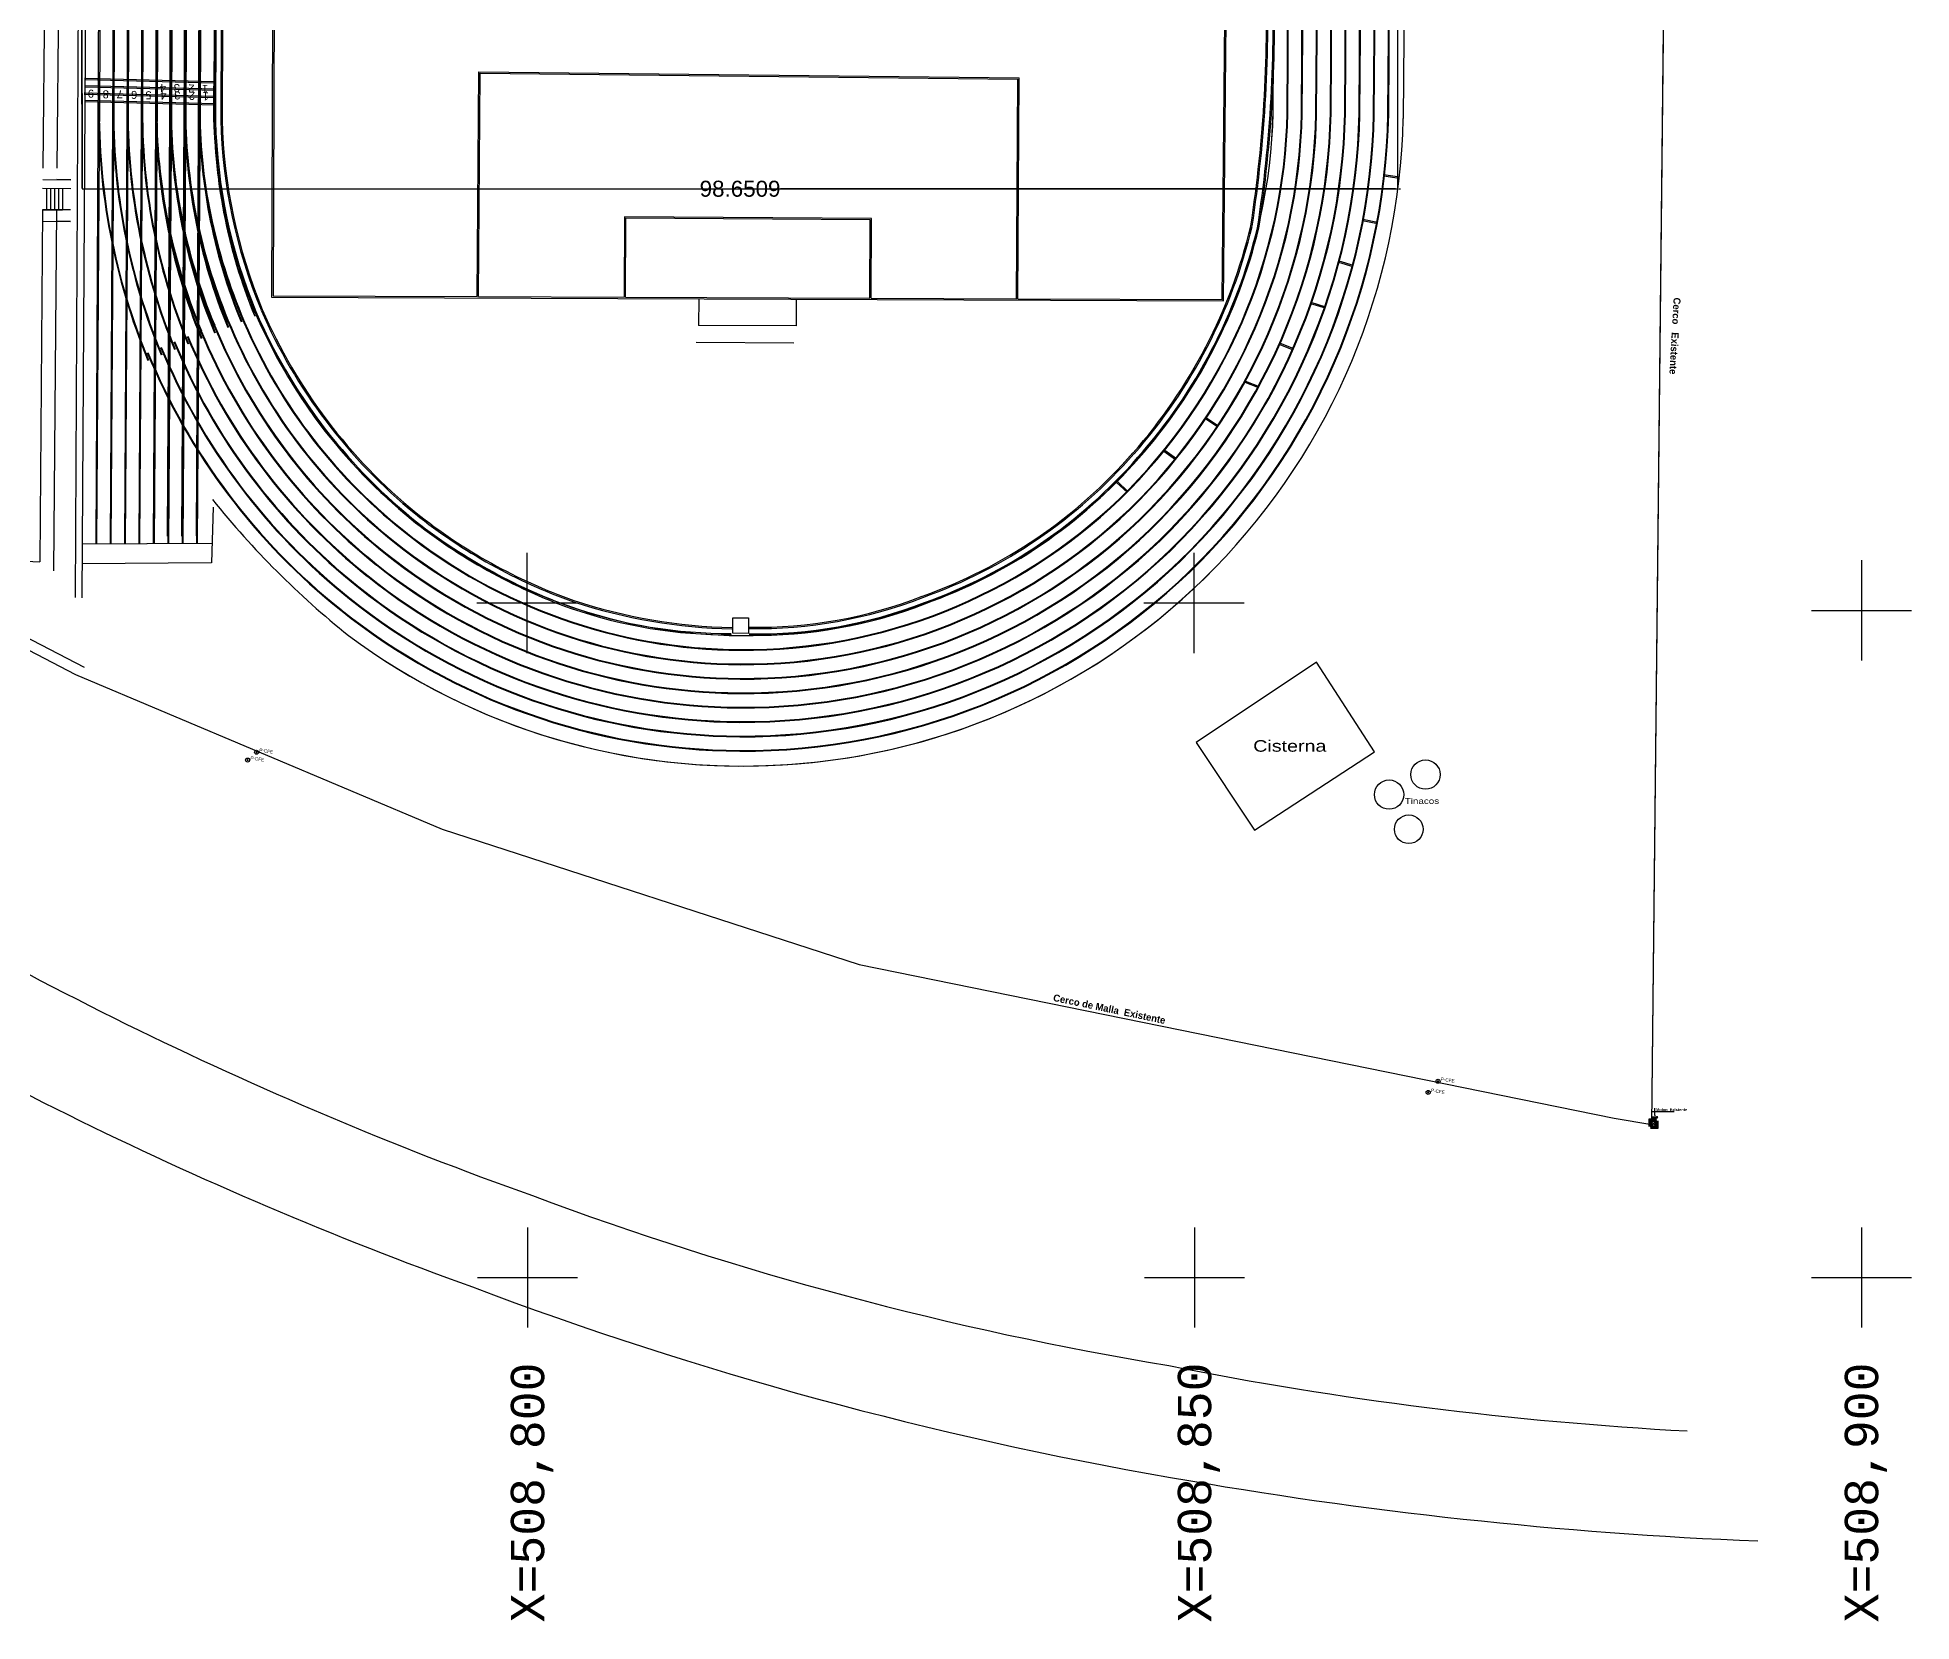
# Model space of a CAD drawing. Header units: millimetres. Extents: x 793 to 3159, y 750 to 2095.
# Drawn here: x 1340.3 to 1480.8, y 750.1 to 868.8 of the extents above; entities that cross this region are included whole.
import ezdxf
from ezdxf.enums import TextEntityAlignment as Align

# ---------------------------------------------------------------- set-up
doc = ezdxf.new("R2010")
doc.units = ezdxf.units.MM
doc.linetypes.add('CONTINUA', pattern=[0])
for name, color, linetype in [('A-PISO-LIMITE', 42, 'Continuous'), ('A-PROY', 252, 'Continuous'), ('CARCAMO', 162, 'Continuous'), ('cerco de malla', 7, 'Continuous'), ('CISTENA', 183, 'Continuous'), ('CONCRETOS', 64, 'Continuous'), ('CURVD', 6, 'Continuous'), ('DIMEN', 7, 'Continuous'), ('escalones', 7, 'Continuous'), ('GUAR', 123, 'Continuous'), ('GUARNICIONES DE CAMPO FUTBOL', 9, 'Continuous'), ('limite de carretera', 9, 'Continuous'), ('MOJON', 132, 'Continuous'), ('PISTA DE ATLETISMO', 22, 'Continuous'), ('poligono real existente', 210, 'Continuous'), ('poste-cfe', 7, 'Continuous'), ('RETTX01', 2, 'Continuous'), ('RETUTM01', 8, 'Continuous'), ('TANQUES', 7, 'Continuous'), ('VERTICES', 210, 'Continuous')]:
    doc.layers.add(name, color=color, linetype=linetype)
doc.styles.add('kobalt', font='arial.ttf', dxfattribs={"height": 0.15})
doc.styles.add('MONOTXT4', font='MONOTXT4.shx')
doc.styles.add('ROMANS', font='arial.ttf')
doc.styles.get("Standard").update_dxf_attribs({"font": 'arial.ttf'})
doc.styles.add('TEXTOS', font='cityb___.ttf', dxfattribs={"height": 0.25})
doc.styles.add('VERTICES', font='arial.ttf', dxfattribs={"height": 0.5})
doc.linetypes.add('RAYACONTDIAG', pattern='A,0.8,["/",Standard,S=0.08,R=0,X=0.025,Y=-0.04],0', length=0.8)
doc.linetypes.add('RAYACONTX', pattern='A,0.8,["X",Standard,S=0.08,R=0,X=0.025,Y=-0.04],0', length=0.8)
doc.dimstyles.get("Standard").update_dxf_attribs({"dimtxt": 1.2, "dimasz": 0.18, "dimexe": 0.18, "dimexo": 0.0625, "dimgap": 0.09, "dimtad": 0, "dimtih": 1, "dimtoh": 1, "dimdec": 4, "dimlfac": -1, "dimzin": 0, "dimdsep": 46, "dimtxsty": 'Standard', "dimcen": 0.09, "dimadec": 0, "dimazin": 0, "dimtfac": 1, "dimtdec": 4, "dimtofl": 0, "dimtmove": 0, "dimatfit": 3, "dimfxl": 1, "dimtolj": 1, "dimtzin": 0, "dimarcsym": 0})

# ---------------------------------------------------------------- blocks, each defined once
blk = doc.blocks.new('A$C30DD0818')
at = {"layer": 'poste-cfe'}
blk.add_hatch(color=256, dxfattribs=at).paths.add_polyline_path([(0.11, 0.08, 1), (0.19, 0.22, 1)])
blk.add_circle((0.15, 0.15, 100.45), 0.15, dxfattribs=at)
at = {"layer": 'poste-cfe', "style": 'ROMANS'}
blk.add_text('P-CFE', height=0.25, dxfattribs=at).set_placement((0.33, 0.23, 100.39))
blk = doc.blocks.new('A$C67FB3449')
at = {"layer": 'MOJON'}
h = blk.add_hatch(color=256, dxfattribs=at)
h.paths.add_polyline_path([(0.56, 0.69), (0, 0.69), (0, 0.13), (0.05, 0.18), (0.05, 0.64), (0.51, 0.64)])
h.paths.add_polyline_path([(0.58, 0.58), (0.11, 0.58), (0.11, 0.11), (0.58, 0.11)])
h.paths.add_polyline_path([(0.5, 0.5), (0.5, 0.19), (0.19, 0.19), (0.19, 0.5)], flags=16)
h.paths.add_polyline_path([(0.69, 0.56), (0.64, 0.51), (0.64, 0.05), (0.18, 0.05), (0.13, 0), (0.69, 0)])
h = blk.add_hatch(color=256, dxfattribs=at)
h.paths.add_polyline_path([(0.56, 0.69), (0, 0.69), (0, 0.13), (0.05, 0.18), (0.05, 0.64), (0.51, 0.64)])
h.paths.add_polyline_path([(0.58, 0.58), (0.11, 0.58), (0.11, 0.11), (0.58, 0.11)])
h.paths.add_polyline_path([(0.5, 0.5), (0.5, 0.19), (0.19, 0.19), (0.19, 0.5)], flags=16)
h.paths.add_polyline_path([(0.69, 0.56), (0.64, 0.51), (0.64, 0.05), (0.18, 0.05), (0.13, 0), (0.69, 0)])
h = blk.add_hatch(color=256, dxfattribs=at)
h.paths.add_polyline_path([(0.56, 0.69), (0, 0.69), (0, 0.13), (0.05, 0.18), (0.05, 0.64), (0.51, 0.64)])
h.paths.add_polyline_path([(0.58, 0.58), (0.11, 0.58), (0.11, 0.11), (0.58, 0.11)])
h.paths.add_polyline_path([(0.5, 0.5), (0.5, 0.19), (0.19, 0.19), (0.19, 0.5)], flags=16)
h.paths.add_polyline_path([(0.69, 0.56), (0.64, 0.51), (0.64, 0.05), (0.18, 0.05), (0.13, 0), (0.69, 0)])
for p, q in [((0, 0.69, 211.81), (0, 0.13, 211.81)), ((0.56, 0.69, 211.81), (0, 0.69, 211.81)), ((0, 0.69, 211.81), (0, 0.13, 211.81)), ((0.56, 0.69, 211.81), (0, 0.69, 211.81)), ((0, 0.69, 211.81), (0, 0.13, 211.81)), ((0.56, 0.69, 211.81), (0, 0.69, 211.81)), ((0, 0.13, 211.81), (0.05, 0.18, 211.81)), ((0, 0.13, 211.81), (0.05, 0.18, 211.81)), ((0, 0.13, 211.81), (0.05, 0.18, 211.81)), ((0.05, 0.64, 211.81), (0.05, 0.18, 211.81)), ((0.51, 0.64, 211.81), (0.05, 0.64, 211.81)), ((0.05, 0.64, 211.81), (0.05, 0.18, 211.81)), ((0.51, 0.64, 211.81), (0.05, 0.64, 211.81)), ((0.05, 0.64, 211.81), (0.05, 0.18, 211.81)), ((0.51, 0.64, 211.81), (0.05, 0.64, 211.81)), ((0.11, 0.58, 211.81), (0.11, 0.11, 211.81)), ((0.58, 0.58, 211.81), (0.11, 0.58, 211.81)), ((0.11, 0.58, 211.81), (0.11, 0.11, 211.81)), ((0.58, 0.58, 211.81), (0.11, 0.58, 211.81)), ((0.11, 0.58, 211.81), (0.11, 0.11, 211.81)), ((0.58, 0.58, 211.81), (0.11, 0.58, 211.81)), ((0.11, 0.11, 211.81), (0.58, 0.11, 211.81)), ((0.11, 0.11, 211.81), (0.58, 0.11, 211.81)), ((0.11, 0.11, 211.81), (0.58, 0.11, 211.81)), ((0.13, 0, 211.81), (0.18, 0.05, 211.81)), ((0.13, 0, 211.81), (0.18, 0.05, 211.81)), ((0.13, 0, 211.81), (0.18, 0.05, 211.81)), ((0.13, 0, 211.81), (0.69, 0, 211.81)), ((0.13, 0, 211.81), (0.69, 0, 211.81)), ((0.13, 0, 211.81), (0.69, 0, 211.81)), ((0.18, 0.05, 211.81), (0.64, 0.05, 211.81)), ((0.18, 0.05, 211.81), (0.64, 0.05, 211.81)), ((0.18, 0.05, 211.81), (0.64, 0.05, 211.81)), ((0.19, 0.5, 211.81), (0.19, 0.19, 211.81)), ((0.5, 0.5, 211.81), (0.19, 0.5, 211.81)), ((0.19, 0.5, 211.81), (0.19, 0.19, 211.81)), ((0.5, 0.5, 211.81), (0.19, 0.5, 211.81)), ((0.19, 0.5, 211.81), (0.19, 0.19, 211.81)), ((0.5, 0.5, 211.81), (0.19, 0.5, 211.81)), ((0.19, 0.19, 211.81), (0.5, 0.19, 211.81)), ((0.19, 0.19, 211.81), (0.5, 0.19, 211.81)), ((0.19, 0.19, 211.81), (0.5, 0.19, 211.81)), ((0.5, 0.19, 211.81), (0.5, 0.5, 211.81)), ((0.5, 0.19, 211.81), (0.5, 0.5, 211.81)), ((0.5, 0.19, 211.81), (0.5, 0.5, 211.81)), ((0.51, 0.64, 211.81), (0.56, 0.69, 211.81)), ((0.51, 0.64, 211.81), (0.56, 0.69, 211.81)), ((0.51, 0.64, 211.81), (0.56, 0.69, 211.81)), ((0.58, 0.11, 211.81), (0.58, 0.58, 211.81)), ((0.58, 0.11, 211.81), (0.58, 0.58, 211.81)), ((0.58, 0.11, 211.81), (0.58, 0.58, 211.81)), ((0.64, 0.51, 211.81), (0.69, 0.56, 211.81)), ((0.64, 0.51, 211.81), (0.69, 0.56, 211.81)), ((0.64, 0.51, 211.81), (0.69, 0.56, 211.81)), ((0.64, 0.05, 211.81), (0.64, 0.51, 211.81)), ((0.64, 0.05, 211.81), (0.64, 0.51, 211.81)), ((0.64, 0.05, 211.81), (0.64, 0.51, 211.81)), ((0.69, 0, 211.81), (0.69, 0.56, 211.81)), ((0.69, 0, 211.81), (0.69, 0.56, 211.81)), ((0.69, 0, 211.81), (0.69, 0.56, 211.81))]:
    blk.add_line(p, q, dxfattribs=at)
at = {"layer": 'MOJON', "lineweight": 0}
for p, q in [((0, 0.69, 211.81), (0.69, 0, 211.81)), ((0.58, 0.58, 211.81), (0.11, 0.11, 211.81))]:
    blk.add_line(p, q, dxfattribs=at)
blk = doc.blocks.new('A$C146D1F87')
at = {"layer": 'DIMEN'}
for p, q in [((0, 1.11, 431), (1.06, 1.11, 431)), ((0.53, 0.56, 431), (0.53, 1.65, 431)), ((1.06, 1.11, 431), (3.45, 1.11, 431))]:
    blk.add_line(p, q, dxfattribs=at)
at = {"layer": 'DIMEN', "color": 5}
for p, q in [((0.06, 0.23, 431), (0.19, 0.36, 431)), ((0.53, 0, 431), (0.06, 0.23, 431)), ((0.19, 0.36, 431), (0.53, 0, 431)), ((0.53, 0.56, 431), (0.53, 0, 431)), ((0.86, 0.36, 431), (0.53, 0, 431)), ((0.53, 0, 431), (0.99, 0.23, 431)), ((0.99, 0.23, 431), (0.86, 0.36, 431))]:
    blk.add_line(p, q, dxfattribs=at)
blk = doc.blocks.new('A$C6A1540C3')
at = {"layer": 'RETUTM01', "color": 8, "linetype": 'Continuous'}
for p, q in [((3.75, 7.5), (3.75, 0)), ((0, 3.75), (7.5, 3.75))]:
    blk.add_line(p, q, dxfattribs=at)
blk = doc.blocks.new('A$C01AD1605')
at = {"layer": 'CARCAMO', "elevation": -294.1}
blk.add_lwpolyline([(58.59, -129.9), (58.59, -128.73), (59.76, -128.73), (59.75, -129.91)], close=True, dxfattribs=at)
at = {"layer": 'GUARNICIONES DE CAMPO FUTBOL'}
for points, elevation in [([(20.2, -13.24), (20.04, -35.66), (19.75, -76.86), (19.7, -91.51)], -294.17), ([(20.3, -13.25), (20.14, -35.66), (19.85, -76.86), (19.8, -91.51)], -294.17), ([(20.71, -13.29), (20.55, -35.74), (20.25, -76.87), (20.2, -91.41)], -294.17), ([(20.81, -13.29), (20.65, -35.74), (20.35, -76.87), (20.3, -91.41)], -294.17), ([(98.5, -79.78), (98.57, -70.62), (98.63, -60.7), (98.7, -50.18), (98.77, -41.24), (98.85, -31.5), (98.96, -16.85)], -294.24), ([(98.6, -79.78), (98.67, -70.62), (98.73, -60.7), (98.8, -50.18), (98.87, -41.24), (98.95, -31.5), (99.06, -16.85)], -294.24), ([(99.01, -80.03), (99.07, -70.62), (99.13, -60.71), (99.2, -50.18), (99.27, -41.24), (99.35, -31.5), (99.47, -16.83)], -294.24), ([(99.11, -80.03), (99.17, -70.62), (99.23, -60.71), (99.3, -50.18), (99.37, -41.24), (99.45, -31.5), (99.57, -16.83)], -294.24)]:
    blk.add_lwpolyline(points, dxfattribs=dict(at, elevation=elevation))
for centre, radius, start, end in [((59.83, -13.75, -294.13), 37.49, 76.0574, 105.9775), ((59.83, -13.75, -294.13), 37.39, 76.0574, 105.9775), ((59.79, -13.56, -294.16), 36.79, 75.6518, 106.018), ((59.79, -13.56, -294.16), 36.69, 75.6518, 106.018), ((59.26, -16.93, -294.23), 40.61, 55.454, 76.3573), ((59.26, -16.93, -294.23), 40.71, 55.454, 76.3573), ((59.4, -15.3, -294.2), 38.87, 104.7364, 133.7722), ((59.4, -15.3, -294.2), 38.77, 104.7364, 133.7722), ((59.3, -15.03, -294.19), 38.08, 104.7023, 133.9375), ((59.3, -15.03, -294.19), 37.98, 104.7023, 133.9375), ((59.52, -16.47, -294.22), 39.58, 55.7739, 76.3124), ((59.52, -16.47, -294.22), 39.68, 55.7739, 76.3124), ((62.09, -14.18, -294.2), 36.25, 26.2467, 57.101), ((62.09, -14.18, -294.2), 36.35, 26.2467, 57.101), ((61.93, -14.4, -294.21), 37.02, 26.4458, 56.6441), ((61.93, -14.4, -294.21), 37.12, 26.4458, 56.6441), ((59.1, -15.53, -294.07), 38.83, 133.2234, 161.5646), ((59.1, -15.53, -294.07), 38.73, 133.2234, 161.5646), ((58.79, -15.38, -294.19), 37.98, 133.0157, 161.6284), ((58.79, -15.38, -294.19), 37.88, 133.0157, 161.6284), ((58.99, -16.3, -294.22), 39.98, 359.2187, 27.0107), ((58.99, -16.3, -294.22), 40.08, 359.2187, 27.0107), ((58.39, -16.41, -294.18), 41.08, 359.417, 26.7561), ((58.39, -16.41, -294.18), 41.18, 359.417, 26.7561), ((72.93, -18.95, -293.85), 53.04, 162.789, 173.812), ((72.93, -18.95, -293.85), 52.94, 162.789, 173.812), ((71.45, -18.57, -294.2), 51.02, 162.7074, 174.0581), ((71.45, -18.57, -294.2), 50.92, 162.7074, 174.0581), ((-2.34, -83.98, -294.23), 100.93, 351.2238, 2.3852), ((-2.34, -83.98, -294.23), 101.03, 351.2238, 2.3852), ((-4.05, -83.98, -294.12), 103.14, 351.3349, 2.1976), ((-4.05, -83.98, -294.12), 103.24, 351.3349, 2.1976), ((60.11, -90.41, -294.19), 40.43, 181.5547, 202.4127), ((60.11, -90.41, -294.19), 40.33, 181.5547, 202.4127), ((60.08, -90.41, -294.18), 39.9, 181.4359, 202.4835), ((60.08, -90.41, -294.18), 39.8, 181.4359, 202.4835), ((58.88, -90.16, -294.22), 39.62, 318.5616, 346.5491), ((58.88, -90.16, -294.22), 39.72, 318.5616, 346.5491), ((58.63, -89.98, -293.92), 40.42, 318.5991, 346.3424), ((58.63, -89.98, -293.92), 40.52, 318.5991, 346.3424), ((60.59, -89.41, -294.16), 41.26, 203.4551, 230.7154), ((60.59, -89.41, -294.16), 41.16, 203.4551, 230.7154), ((60.53, -89.45, -294.17), 40.69, 203.496, 230.7454), ((60.53, -89.45, -294.17), 40.59, 203.496, 230.7454), ((60.17, -91.59, -294.22), 37.7, 289.5514, 318.8969), ((60.17, -91.59, -294.22), 37.8, 289.5514, 318.8969), ((60.12, -91.55, -294.27), 38.26, 289.588, 318.9002), ((60.12, -91.55, -294.27), 38.36, 289.588, 318.9002), ((60.79, -88.23, -294.09), 42.31, 231.5167, 250.1937), ((60.79, -88.23, -294.09), 42.21, 231.5167, 250.1937), ((60.34, -88.93, -294.15), 40.97, 231.4094, 250.4551), ((60.34, -88.93, -294.15), 40.87, 231.4094, 250.4551), ((59.48, -88.13, -294.16), 41.45, 251.951, 268.668), ((59.48, -88.13, -294.16), 41.35, 251.951, 268.668), ((60.31, -94.8, -293.35), 35.15, 269.1783, 291.0609), ((60.31, -94.8, -293.35), 35.25, 269.1783, 291.0609), ((60.33, -94.98, -294.84), 34.47, 269.1506, 291.1773), ((60.33, -94.98, -294.84), 34.57, 269.1506, 291.1773), ((58.22, -94.09, -292.46), 35.92, 250.8836, 270.3952), ((58.22, -94.09, -292.46), 35.82, 250.8836, 270.3952)]:
    blk.add_arc(centre, radius, start, end, dxfattribs=at)
at = {"layer": 'PISTA DE ATLETISMO'}
for p, q in [((99.41, -43.85, -294.06), (99.57, -16.62, -294.07)), ((20.06, -30.39, -294.11), (19.67, -88.61, -294.07)), ((99.08, -90.88, -294.05), (99.41, -43.85, -294.06))]:
    blk.add_line(p, q, dxfattribs=at)
for centre, radius, start, end in [((59.58, -15.51, -294.06), 39.13, 94.4195, 139.5882), ((59.85, -16.02, -294.07), 39.66, 49.8884, 94.7641), ((59.58, -16.21, -294.07), 39.99, 359.4128, 49.7667), ((57.81, -15, -294.07), 37.47, 138.4311, 164.0888), ((111.55, -23.63, -294.04), 91.74, 168.1113, 184.2234), ((60.06, -90.15, -294.07), 40.41, 177.8075, 202.4529), ((58.63, -90.05, -294.04), 40.46, 314.2056, 358.8154), ((58.94, -90.71, -294.07), 39.17, 202.3185, 231.5327), ((59.37, -90.31, -294.07), 39.76, 269.6775, 313.7046), ((59.36, -90.37, -294.05), 39.7, 231.3714, 269.6893)]:
    blk.add_arc(centre, radius, start, end, dxfattribs=at)
blk = doc.blocks.new('*D202')
at = {"layer": 'Defpoints', "color": 0, "lineweight": -2, "transparency": 16777216}
for p, q in [((1343.58, 883.85), (1343.46, 883.85)), ((1343.64, 883.67), (1343.65, 871.36)), ((1343.66, 857.65), (1343.65, 869.96)), ((1343.72, 857.47), (1343.84, 857.47))]:
    blk.add_line(p, q, dxfattribs=at)
at = {"layer": 'Defpoints', "color": 0, "transparency": 16777216}
for p in [(1343.64, 883.85, 289.09), (1343.66, 857.47), (1343.66, 857.47)]:
    blk.add_point(p, dxfattribs=at)
for points in [[(1343.67, 883.67), (1343.61, 883.67), (1343.64, 883.85)], [(1343.69, 857.65), (1343.63, 857.65), (1343.66, 857.47)]]:
    blk.add_solid(points, dxfattribs=at)
at = {"layer": 'Defpoints', "color": 0, "transparency": 16777216, "insert": (1343.65, 870.66), "char_height": 1.2, "attachment_point": 5}
blk.add_mtext('\\A1;26.3856', dxfattribs=at)
blk = doc.blocks.new('*D203')
at = {"layer": 'Defpoints', "color": 0, "lineweight": -2, "transparency": 16777216}
for p, q in [((1343.66, 857.53), (1343.66, 857.65)), ((1343.84, 857.47), (1389.94, 857.47)), ((1442.13, 857.47), (1396.03, 857.47)), ((1442.31, 857.53), (1442.31, 857.65))]:
    blk.add_line(p, q, dxfattribs=at)
at = {"layer": 'Defpoints', "color": 0, "transparency": 16777216}
for p in [(1343.66, 857.47), (1442.31, 857.47), (1442.31, 857.47)]:
    blk.add_point(p, dxfattribs=at)
for points in [[(1343.84, 857.5), (1343.84, 857.44), (1343.66, 857.47)], [(1442.13, 857.5), (1442.13, 857.44), (1442.31, 857.47)]]:
    blk.add_solid(points, dxfattribs=at)
at = {"layer": 'Defpoints', "color": 0, "transparency": 16777216, "insert": (1392.99, 857.47), "char_height": 1.2, "attachment_point": 5}
blk.add_mtext('\\A1;98.6509', dxfattribs=at)
blk = doc.blocks.new('*D204')
at = {"layer": 'Defpoints', "color": 0, "lineweight": -2, "transparency": 16777216}
for p, q in [((1442.31, 994.82), (1442.31, 926.94)), ((1442.37, 995), (1442.49, 995)), ((1442.31, 857.65), (1442.31, 925.53)), ((1442.37, 857.47), (1442.49, 857.47))]:
    blk.add_line(p, q, dxfattribs=at)
at = {"layer": 'Defpoints', "color": 0, "transparency": 16777216}
for p in [(1442.31, 995), (1442.31, 995), (1442.31, 857.47)]:
    blk.add_point(p, dxfattribs=at)
for points in [[(1442.28, 994.82), (1442.34, 994.82), (1442.31, 995)], [(1442.28, 857.65), (1442.34, 857.65), (1442.31, 857.47)]]:
    blk.add_solid(points, dxfattribs=at)
at = {"layer": 'Defpoints', "color": 0, "transparency": 16777216, "insert": (1442.31, 926.23), "char_height": 1.2, "attachment_point": 5}
blk.add_mtext('\\A1;137.5290', dxfattribs=at)

msp = doc.modelspace()

# ---------------------------------------------------------------- linework, layer by layer
at = {"layer": 'A-PISO-LIMITE', "linetype": 'CONTINUA', "ltscale": 0.5}
for p, q in [((1343.17501, 826.8498, 288.3458), (1343.89915, 976.59316, 292.96452)), ((1344.57474, 976.97233, 288.97734), (1343.64082, 826.81043, 288.34583))]:
    msp.add_line(p, q, dxfattribs=at)
at = {"layer": 'A-PROY', "linetype": 'CONTINUA', "ltscale": 0.5}
for p, q in [((1345.4848, 980.9326, 297.75879), (1344.68527, 830.8758, 293.72089)), ((1346.56478, 980.92465, 297.75879), (1345.76532, 830.87926, 293.72089)), ((1347.64475, 980.9167, 297.75879), (1346.84536, 830.88272, 293.72089)), ((1348.72472, 980.90875, 297.75879), (1347.92541, 830.88618, 293.72089)), ((1349.80469, 980.90079, 297.75879), (1349.00546, 830.88964, 293.72089)), ((1350.84492, 981.44538, 585.43757), (1350.04576, 831.44564, 581.39967)), ((1350.88466, 980.89284, 297.75879), (1350.0855, 830.8931, 293.72089)), ((1351.92489, 981.43743, 585.43757), (1351.12581, 831.4491, 581.39967)), ((1351.96463, 980.88489, 297.75879), (1351.16555, 830.89656, 293.72089)), ((1353.00486, 981.42947, 585.43757), (1352.20586, 831.45256, 581.39967)), ((1353.0446, 980.87694, 297.75879), (1352.2456, 830.90003, 293.72089)), ((1349.73305, 938.59694, 581.39967), (1349.02072, 831.44182, 581.39967)), ((1350.81274, 938.54721, 581.39967), (1350.10076, 831.44528, 581.39967)), ((1351.89243, 938.49723, 581.39967), (1351.18081, 831.44874, 581.39967)), ((1345.454, 938.24099, 293.72089), (1344.74027, 830.87544, 293.72089)), ((1346.5337, 938.19219, 293.72089), (1345.82031, 830.8789, 293.72089)), ((1347.61339, 938.14316, 293.72089), (1346.90036, 830.88236, 293.72089)), ((1348.69309, 938.0939, 293.72089), (1347.98041, 830.88582, 293.72089)), ((1349.77279, 938.0444, 293.72089), (1349.06046, 830.88928, 293.72089)), ((1350.85248, 937.99467, 293.72089), (1350.1405, 830.89274, 293.72089)), ((1351.93217, 937.94469, 293.72089), (1351.22055, 830.8962, 293.72089)), ((1352.97212, 938.44701, 581.39967), (1352.26086, 831.4522, 581.39967)), ((1353.01186, 937.89447, 293.72089), (1352.3006, 830.89966, 293.72089)), ((1353.9264, 923.66879, 542.73039), (1353.53939, 865.45024, 576.53859)), ((1353.96614, 923.11625, 255.0516), (1353.57913, 864.8977, 288.8598)), ((1432.94703, 863.17313, 571.66655), (1433.26673, 908.82976, 576.55293)), ((1433.99945, 863.15861, 581.39967), (1434.3192, 908.82301, 581.39967)), ((1434.05445, 863.15785, 581.39967), (1434.3742, 908.82266, 581.39967)), ((1435.07937, 863.1438, 581.39967), (1435.39918, 908.81608, 581.39967)), ((1435.13437, 863.14305, 581.39967), (1435.45418, 908.81573, 581.39967)), ((1436.1593, 863.12909, 581.39967), (1436.47916, 908.80915, 581.39967)), ((1436.21429, 863.12834, 581.39967), (1436.53416, 908.8088, 581.39967)), ((1437.23922, 863.11447, 581.39967), (1437.55914, 908.80223, 581.39967)), ((1437.29422, 863.11372, 581.39967), (1437.61414, 908.80187, 581.39967)), ((1438.31915, 863.09992, 581.39967), (1438.63912, 908.7953, 581.39967)), ((1438.37414, 863.09919, 581.39967), (1438.69412, 908.79494, 581.39967)), ((1439.39907, 863.08546, 581.39967), (1439.71909, 908.78837, 581.39967)), ((1439.45407, 863.08473, 581.39967), (1439.77409, 908.78801, 581.39967)), ((1440.479, 863.07108, 581.39967), (1440.79907, 908.78144, 581.39967)), ((1440.53399, 863.07035, 581.39967), (1440.85407, 908.78109, 581.39967)), ((1441.55892, 863.05678, 581.39967), (1441.87905, 908.77451, 581.39967)), ((1441.61392, 863.05605, 581.39967), (1441.93405, 908.77416, 581.39967)), ((1341.08784, 899.40787, 293.91489), (1340.73082, 859.01695, 292.93741)), ((1442.93205, 899.82349, 581.40154), (1442.70987, 862.73309, 576.585)), ((1341.79365, 859.0072, 292.93741), (1342.16091, 898.58631, 292.93645)), ((1353.5771, 865.38859, 581.40154), (1343.83909, 865.63127, 581.40154)), ((1353.57747, 865.48861, 581.40154), (1343.83971, 865.73129, 581.40154)), ((1353.53939, 865.45024, 576.53859), (1353.51171, 864.29657, 571.69148)), ((1373.28938, 849.39135, 577.62811), (1373.40114, 866.24728, 576.58405)), ((1373.38938, 849.39068, 577.62811), (1373.50048, 866.14662, 576.58405)), ((1373.40114, 866.24728, 576.58405), (1413.9192, 865.77821, 571.76221)), ((1373.50048, 866.14662, 576.58405), (1413.81854, 865.67888, 571.76221)), ((1413.70924, 849.23582, 570.72053), (1413.81854, 865.67888, 571.76221)), ((1413.80924, 849.23516, 570.72053), (1413.9192, 865.77821, 571.76221)), ((1353.57304, 864.28835, 581.40154), (1343.83225, 864.5311, 581.40154)), ((1353.57341, 864.38837, 581.40154), (1343.83287, 864.63112, 581.40154)), ((1353.61315, 863.83583, 293.72275), (1343.87261, 864.07858, 293.72275)), ((1353.61684, 864.83605, 293.72275), (1343.87883, 865.07874, 293.72275)), ((1353.61721, 864.93607, 293.72275), (1343.87945, 865.17875, 293.72275)), ((1353.57913, 864.8977, 288.8598), (1353.55145, 863.74403, 284.01269)), ((1353.61278, 863.73581, 293.72275), (1343.87199, 863.97856, 293.72275)), ((1441.25083, 858.43772, 581.40136), (1442.41006, 858.26936, 581.40056)), ((1441.26209, 858.53714, 581.40137), (1442.42114, 858.3688, 581.40056)), ((1342.20555, 857.47093, 292.94043), (1340.70561, 857.48444, 292.94043)), ((1340.71824, 858.16369, 292.91952), (1342.82934, 858.14432, 292.91952)), ((1341.0056, 857.48174, 292.93857), (1341.00278, 855.90179, 292.93555)), ((1341.30559, 857.47903, 292.93857), (1341.30277, 855.89909, 292.93555)), ((1341.30559, 857.47903, 292.93857), (1341.30277, 855.89909, 292.93555)), ((1341.60558, 857.47633, 292.93857), (1341.60276, 855.89639, 292.93555)), ((1341.90556, 857.47363, 292.93857), (1341.90274, 855.89369, 292.93555)), ((1342.20555, 857.47093, 292.93857), (1342.20273, 855.89099, 292.93555)), ((1340.70304, 855.90449, 292.93741), (1340.4883, 829.52441, 289.8227)), ((1340.70279, 855.90449, 292.93741), (1342.20273, 855.89099, 292.93741)), ((1341.54754, 828.84479, 288.82976), (1341.77436, 855.89172, 292.95679)), ((1340.69021, 855.05123, 292.91952), (1342.80127, 855.03186, 292.91952)), ((1384.38934, 849.34836, 578.37153), (1384.42873, 855.27401, 571.76221)), ((1402.70844, 849.27815, 579.61637), (1402.74832, 855.15223, 571.76221)), ((1439.65501, 855.10576, 581.39967), (1440.76574, 854.87102, 581.39967)), ((1439.67347, 855.20407, 581.39967), (1440.78425, 854.96932, 581.39967)), ((1437.84017, 851.98201, 581.39967), (1438.92367, 851.64003, 581.39967)), ((1437.86573, 852.07881, 581.39967), (1438.94935, 851.73679, 581.39967)), ((1389.88793, 849.2272, 581.40154), (1389.87464, 847.22724, 581.40154)), ((1397.20785, 849.19903, 581.40154), (1397.19456, 847.19907, 581.40154)), ((1435.75668, 848.87327, 581.39967), (1436.84235, 848.5395, 581.39967)), ((1435.78963, 848.96776, 581.39967), (1436.87521, 848.63402, 581.39967)), ((1433.38952, 845.83026, 581.39967), (1434.44341, 845.40695, 581.39967)), ((1433.43006, 845.92174, 581.39967), (1434.48387, 845.49846, 581.39967)), ((1430.83324, 842.97779, 581.39967), (1431.84387, 842.57496, 581.39967)), ((1430.8816, 843.06617, 581.39967), (1431.89194, 842.66345, 581.39967)), ((1427.90192, 840.23517, 581.39967), (1428.79691, 839.63069, 581.39967)), ((1427.95757, 840.31826, 581.39967), (1428.85257, 839.71377, 581.39967)), ((1424.76382, 837.80568, 581.39967), (1425.64456, 837.17711, 581.39967)), ((1424.82688, 837.88353, 581.39967), (1425.70749, 837.25505, 581.39967)), ((1421.2032, 835.46903, 581.39969), (1421.99742, 834.72596, 581.39969)), ((1421.2736, 835.5401, 581.39969), (1422.06781, 834.79704, 581.39969)), ((1353.48035, 833.62358, 288.89049), (1353.37859, 829.45003, 288.90945)), ((1343.66689, 830.87227, 288.84207), (1353.4181, 830.90351, 288.90945)), ((1338.94113, 829.5996, 293.85789), (1340.4883, 829.52441, 289.8227)), ((1353.37859, 829.45003, 288.90945), (1343.65729, 829.37366, 288.87194))]:
    msp.add_line(p, q, dxfattribs=at)
at = {"layer": 'A-PROY', "linetype": 'CONTINUA', "ltscale": 0.5, "elevation": 581.39967}
msp.add_lwpolyline([(1430.20762, 951.80254), (1429.46095, 953.85265), (1358.25099, 954.42572), (1357.87635, 849.35037), (1429.22198, 849.07585)], close=True, dxfattribs=at)
at = {"layer": 'A-PROY', "linetype": 'CONTINUA', "ltscale": 0.5}
for points, elevation in [([(1358.15905, 900.67001), (1357.97698, 849.4497), (1373.28938, 849.39134)], 581.40154), ([(1413.80924, 849.23516), (1429.12322, 849.17651), (1429.60184, 899.05984)], 581.40154), ([(1402.80844, 849.27748), (1402.84898, 855.25156), (1384.32939, 855.37467), (1384.28934, 849.34902)], 571.76221), ([(1402.74832, 855.15223), (1384.42873, 855.27401)], 571.76221), ([(1373.38938, 849.39068), (1384.28934, 849.34902)], 571.76221), ([(1384.38934, 849.34836), (1402.70844, 849.27814)], 571.76221), ([(1402.80844, 849.27748), (1413.70924, 849.23582)], 571.76221), ([(1397.19456, 847.19907), (1389.87464, 847.22724)], 581.40154), ([(1397.01452, 845.90216), (1389.69468, 845.95082)], -5.21522), ([(1397.01452, 845.90216), (1389.69468, 845.95082)], -5.21522), ([(1397.01452, 845.90216), (1389.69468, 845.95082)], -5.21522), ([(1397.01452, 845.90216), (1389.69468, 845.95082)], -5.21522)]:
    msp.add_lwpolyline(points, dxfattribs=dict(at, elevation=elevation))
for centre, radius, start, end in [((1393.45921, 863.76489, 581.39967), 44.27894, 179.181122, 202.5157283), ((1393.45907, 863.76485, 581.39967), 44.2238, 179.1818215, 202.5158258), ((1393.45646, 863.76406, 581.39967), 43.19608, 179.195195, 202.5176861), ((1393.45632, 863.76402, 581.39967), 43.14094, 179.1959313, 202.5177882), ((1393.45377, 863.76326, 581.39967), 42.11328, 179.2100184, 202.5197355), ((1393.45363, 863.76321, 581.39967), 42.05814, 179.2107945, 202.5198425), ((1393.45114, 863.76247, 581.39967), 41.03056, 179.225654, 202.5218831), ((1393.45101, 863.76243, 581.39967), 40.97542, 179.2264732, 202.5219952), ((1393.9233, 863.90413, 571.69148), 40.4135, 179.4436084, 202.4528895), ((1393.51052, 863.21582, 293.72089), 48.61095, 179.1312996, 202.5087024), ((1393.51036, 863.21578, 293.72089), 48.55579, 179.1318763, 202.5087846), ((1393.50755, 863.21493, 293.72089), 47.52787, 179.1428761, 202.5103481), ((1393.5074, 863.21489, 293.72089), 47.47272, 179.1434803, 202.5104337), ((1393.50464, 863.21406, 293.72089), 46.44484, 179.1550105, 202.5120645), ((1393.50449, 863.21401, 293.72089), 46.38969, 179.1556441, 202.5121539), ((1393.50177, 863.2132, 293.72089), 45.36187, 179.167744, 202.5138562), ((1393.50162, 863.21315, 293.72089), 45.30672, 179.1684093, 202.5139496), ((1393.49895, 863.21235, 293.72089), 44.27894, 179.181122, 202.5157283), ((1393.49881, 863.21231, 293.72089), 44.2238, 179.1818215, 202.5158258), ((1393.4962, 863.21153, 293.72089), 43.19608, 179.195195, 202.5176861), ((1393.49606, 863.21148, 293.72089), 43.14094, 179.1959313, 202.5177882), ((1393.49351, 863.21072, 293.72089), 42.11328, 179.2100184, 202.5197355), ((1393.49337, 863.21068, 293.72089), 42.05814, 179.2107945, 202.5198425), ((1393.49088, 863.20993, 293.72089), 41.03056, 179.225654, 202.5218831), ((1393.49075, 863.20989, 293.72089), 40.97542, 179.2264732, 202.5219952), ((1393.96304, 863.35159, 284.01269), 40.4135, 179.4436084, 202.4528895), ((1392.49443, 864.00964, 571.66655), 40.46124, 314.205566, 358.8153672), ((1392.49443, 864.00964, 581.39967), 41.51374, 314.1992161, 358.8253624), ((1392.49443, 864.00964, 581.39967), 41.56874, 314.1988932, 358.8258742), ((1392.49443, 864.00964, 581.39967), 42.59374, 314.1930279, 358.8352311), ((1392.49443, 864.00964, 581.39967), 42.64874, 314.1927212, 358.8357237), ((1392.49443, 864.00964, 581.39967), 43.67374, 314.187147, 358.8447316), ((1392.49443, 864.00964, 581.39967), 43.72874, 314.1868553, 358.8452059), ((1392.49443, 864.00964, 581.39967), 44.75374, 314.1815511, 358.8538859), ((1392.49443, 864.00964, 581.39967), 44.80874, 314.1812734, 358.8543433), ((1392.49443, 864.00964, 581.39967), 45.83374, 314.17622, 358.8627148), ((1392.49443, 864.00964, 581.39967), 45.88874, 314.1759552, 358.8631561), ((1392.49443, 864.00964, 581.39967), 46.91374, 314.1711352, 358.8712371), ((1392.49443, 864.00964, 581.39967), 46.96874, 314.1708825, 358.8716632), ((1392.49443, 864.00964, 581.39967), 47.99374, 314.1662801, 358.87947), ((1392.49443, 864.00964, 581.39967), 48.04874, 314.1660387, 358.8798818), ((1392.49443, 864.00964, 581.39967), 49.07374, 314.1616395, 358.8874296), ((1392.49443, 864.00964, 581.39967), 49.12874, 314.1614087, 358.8878279), ((1392.87919, 863.83808, 581.58121), 49.84294, 315.7554923, 358.7296804), ((1392.80909, 863.34429, 581.39967), 42.43755, 202.3185324, 231.5326474), ((1392.80909, 863.34429, 581.39967), 42.38255, 202.3185324, 231.5326474), ((1392.80909, 863.34429, 581.39967), 41.35755, 202.3185324, 231.5326474), ((1392.80909, 863.34429, 581.39967), 41.30255, 202.3185324, 231.5326474), ((1392.80909, 863.34429, 581.39967), 40.27755, 202.3185324, 231.5326474), ((1392.80909, 863.34429, 581.39967), 40.22255, 202.3185324, 231.5326474), ((1392.80909, 863.34429, 576.50849), 39.17005, 202.3185324, 231.5326474), ((1392.80909, 863.34429, 581.39967), 45.67755, 202.3185324, 231.5326474), ((1392.80909, 863.34429, 581.39967), 45.62255, 202.3185324, 231.5326474), ((1392.80909, 863.34429, 581.39967), 44.59755, 202.3185324, 231.5326474), ((1392.80909, 863.34429, 581.39967), 44.54255, 202.3185324, 231.5326474), ((1392.80909, 863.34429, 581.39967), 43.51755, 202.3185324, 231.5326474), ((1392.80909, 863.34429, 581.39967), 43.46255, 202.3185324, 231.5326474), ((1392.80909, 863.34429, 581.39967), 47.83755, 202.3185324, 231.5326474), ((1392.80909, 863.34429, 581.39967), 47.78255, 202.3185324, 231.5326474), ((1392.80909, 863.34429, 581.39967), 46.75755, 202.3185324, 231.5326474), ((1392.80909, 863.34429, 581.39967), 46.70255, 202.3185324, 231.5326474), ((1393.23582, 863.74596, 581.31748), 39.75683, 269.6774825, 313.7045965), ((1404.8029, 875.42808, 576.61272), 65.87723, 218.7699205, 231.333816), ((1393.23582, 863.74596, 581.39967), 41.94433, 269.6774825, 313.7176629), ((1393.23582, 863.74596, 581.39967), 41.88933, 269.6774825, 313.7173511), ((1393.23582, 863.74596, 581.39967), 40.86433, 269.6774825, 313.711386), ((1393.23582, 863.74596, 581.39967), 40.80933, 269.6774825, 313.7110574), ((1393.22734, 863.69109, 581.39967), 40.80941, 231.3713883, 269.6892756), ((1393.22734, 863.69109, 581.39967), 40.75441, 231.3713883, 269.6892756), ((1393.22734, 863.69109, 571.74728), 39.70191, 231.3713883, 269.6892756), ((1393.23582, 863.74596, 581.39967), 44.10433, 269.6774825, 313.7292983), ((1393.23582, 863.74596, 581.39967), 44.04933, 269.6774825, 313.7290161), ((1393.23582, 863.74596, 581.39967), 43.02433, 269.6774825, 313.723626), ((1393.23582, 863.74596, 581.39967), 42.96933, 269.6774825, 313.7233296), ((1393.22734, 863.69109, 581.39967), 41.88941, 231.3713883, 269.6892756), ((1393.22734, 863.69109, 581.39967), 41.83441, 231.3713883, 269.6892756), ((1393.23582, 863.74596, 581.39967), 46.26433, 269.6774825, 313.7398512), ((1393.23582, 863.74596, 581.39967), 46.20933, 269.6774825, 313.7395947), ((1393.23582, 863.74596, 581.39967), 45.18433, 269.6774825, 313.7347004), ((1393.23582, 863.74596, 581.39967), 45.12933, 269.6774825, 313.7344315), ((1393.22734, 863.69109, 581.39967), 44.04941, 231.3713883, 269.6892756), ((1393.22734, 863.69109, 581.39967), 43.99441, 231.3713883, 269.6892756), ((1393.22734, 863.69109, 581.39967), 42.96941, 231.3713883, 269.6892756), ((1393.22734, 863.69109, 581.39967), 42.91441, 231.3713883, 269.6892756), ((1393.23582, 863.74596, 581.39967), 47.34433, 269.6774825, 313.7447679), ((1393.23582, 863.74596, 581.39967), 47.28933, 269.6774825, 313.744523), ((1393.32503, 863.52344, 571.69587), 49.3041, 273.2684683, 315.6559256), ((1393.22734, 863.69109, 581.39967), 46.20941, 231.3713883, 269.6892756), ((1393.22734, 863.69109, 581.39967), 46.15441, 231.3713883, 269.6892756), ((1393.22734, 863.69109, 581.39967), 45.12941, 231.3713883, 269.6892756), ((1393.22734, 863.69109, 581.39967), 45.07441, 231.3713883, 269.6892756), ((1393.23582, 863.74596, 581.39967), 48.42433, 269.6774825, 313.7494661), ((1393.23582, 863.74596, 581.39967), 48.36933, 269.6774825, 313.7492319), ((1393.22734, 863.69109, 581.39967), 47.28941, 231.3713883, 269.6892756), ((1393.22734, 863.69109, 581.39967), 47.23441, 231.3713883, 269.6892756), ((1393.22734, 863.69109, 581.39967), 48.36941, 231.3713883, 269.6892756), ((1393.22734, 863.69109, 581.39967), 48.31441, 231.3713883, 269.6892756), ((1393.16676, 863.63658, 562.03887), 49.43026, 233.326024, 273.4908072)]:
    msp.add_arc(centre, radius, start, end, dxfattribs=at)
at = {"layer": 'cerco de malla', "linetype": 'RAYACONTX', "ltscale": 10, "extrusion": (-6.10067e-05, -9.6615e-06, 1)}
for p, q in [((1461.32928, 787.33593, 287.669), (1463.59369, 996.80935, 293.50706)), ((1461.32928, 787.33593, 287.669), (1463.59369, 996.80935, 293.50706)), ((1332.03838, 826.86341, 287.965), (1343.18162, 821.07729, 287.669)), ((1332.67283, 827.38338, 287.97416), (1343.83225, 821.62849, 287.67879)), ((1343.18162, 821.07729, 287.669), (1370.6604, 809.46732, 287.669)), ((1343.18162, 821.07729, 287.669), (1370.6604, 809.46732, 287.669)), ((1370.6604, 809.46732, 287.669), (1401.90928, 799.33339, 293.251)), ((1370.6604, 809.46732, 287.669), (1401.90928, 799.33339, 293.251)), ((1401.90928, 799.33339, 293.251), (1458.52746, 787.8243, 293.251)), ((1401.90928, 799.33339, 293.251), (1458.52746, 787.8243, 293.251)), ((1458.52746, 787.8243, 293.251), (1461.32928, 787.33593, 287.669)), ((1458.52746, 787.8243, 293.251), (1461.32928, 787.33593, 287.669))]:
    msp.add_line(p, q, dxfattribs=at)
at = {"layer": 'cerco de malla', "linetype": 'RAYACONTX', "ltscale": 10}
for p, q in [((1461.32928, 787.33593, 287.669), (1463.59362, 996.80662, 293.506)), ((1343.18162, 821.07729, 287.669), (1370.6604, 809.46732, 287.669)), ((1370.6604, 809.46732, 287.669), (1401.90883, 799.33348, 287.669)), ((1401.90883, 799.33348, 287.669), (1458.52723, 787.82435, 287.669)), ((1458.52723, 787.82435, 287.669), (1461.32928, 787.33593, 287.669))]:
    msp.add_line(p, q, dxfattribs=at)
at = {"layer": 'CISTENA', "elevation": 287.635}
msp.add_lwpolyline([(1436.19789, 821.98664), (1427.1816, 815.98386), (1431.55179, 809.40131), (1440.55919, 815.28388)], close=True, dxfattribs=at)
at = {"layer": 'CONCRETOS', "extrusion": (-6.10067e-05, -9.6615e-06, 1)}
for p, q in [((1353.48035, 833.62358, 288.89049), (1353.37859, 829.45003, 288.90945)), ((1353.48035, 833.62358, 288.89049), (1353.37859, 829.45003, 288.90945)), ((1343.64127, 830.87219, 288.84187), (1353.38873, 830.90353, 288.92046)), ((1343.64127, 830.87219, 288.84187), (1353.38873, 830.90353, 288.92046)), ((1353.37859, 829.45003, 288.90945), (1343.63497, 829.37349, 288.87185)), ((1353.37859, 829.45003, 288.90945), (1343.63497, 829.37349, 288.87185))]:
    msp.add_line(p, q, dxfattribs=at)
at = {"layer": 'Defpoints'}
for p, q in [((1442.31101, 857.46877), (1442.31101, 994.99778)), ((1343.64285, 883.85432, 289.08765), (1343.66014, 857.46877)), ((1343.66014, 857.46877), (1442.31101, 857.46877))]:
    msp.add_line(p, q, dxfattribs=at)
at = {"layer": 'escalones', "extrusion": (-6.10067e-05, -9.6615e-06, 1)}
for p, q in [((1342.81651, 857.47104, 292.90109), (1340.70561, 857.48444, 292.94043)), ((1342.81651, 857.47104, 292.90109), (1340.70561, 857.48444, 292.94043)), ((1342.81294, 858.15137, 292.9272), (1341.78109, 858.15792, 292.94642)), ((1342.81294, 858.15137, 292.9272), (1341.78109, 858.15792, 292.94642)), ((1342.80664, 855.89114, 292.89821), (1340.70279, 855.90449, 292.93741)), ((1342.80664, 855.89114, 292.89821), (1340.70279, 855.90449, 292.93741)), ((1342.80127, 855.03186, 292.91952), (1341.7612, 855.03846, 292.9389)), ((1342.80127, 855.03186, 292.91952), (1341.7612, 855.03846, 292.9389))]:
    msp.add_line(p, q, dxfattribs=at)
at = {"layer": 'limite de carretera', "extrusion": (-6.10067e-05, -9.6615e-06, 1)}
for centre, radius, start, end in [((1474.00565, 1053.0719, 288.38187), 287.74173, 237.2232031, 250.3908489), ((1474.00565, 1053.0719, 288.38187), 287.74173, 237.2232031, 250.3908489), ((1471.29013, 1048.13507, 289.49887), 290.14268, 237.1621343, 250.1868259), ((1471.29013, 1048.13507, 289.49887), 290.14268, 237.1621343, 250.1868259), ((1467.15184, 1022.19957, 288.18587), 256.38946, 249.5182683, 260.5738799), ((1467.15184, 1022.19957, 288.18587), 256.38946, 249.5182683, 260.5738799), ((1474.30178, 1043.80156, 289.19487), 287.11875, 249.3282646, 260.1697379), ((1474.30178, 1043.80156, 289.19487), 287.11875, 249.3282646, 260.1697379), ((1478.9534, 1039.62382, 287.68887), 275.65138, 258.7468197, 266.8920076), ((1478.9534, 1039.62382, 287.68887), 275.65138, 258.7468196, 266.8920076), ((1482.71726, 1085.59018, 288.89987), 329.73263, 259.968631, 267.6688557), ((1482.71726, 1085.59018, 288.89987), 329.73263, 259.968631, 267.6688557)]:
    msp.add_arc(centre, radius, start, end, dxfattribs=at)
at = {"layer": 'PISTA DE ATLETISMO', "extrusion": (-6.10067e-05, -9.6615e-06, 1)}
for p, q in [((1353.9264, 923.66879, 576.49618), (1353.53939, 865.45024, 576.53859)), ((1353.9264, 923.66879, 576.49618), (1353.53939, 865.45024, 576.53859)), ((1353.96614, 923.11625, 288.81739), (1353.57913, 864.8977, 288.8598)), ((1353.96614, 923.11625, 288.81739), (1353.57913, 864.8977, 288.8598)), ((1432.94703, 863.17313, 576.55441), (1433.27638, 910.20812, 576.55289)), ((1432.94703, 863.17313, 576.55441), (1433.27638, 910.20812, 576.55289)), ((1442.93655, 901.26523, 576.60739), (1442.70987, 862.73309, 576.585)), ((1442.93655, 901.26523, 576.60739), (1442.70987, 862.73309, 576.585))]:
    msp.add_line(p, q, dxfattribs=at)
for centre, radius, start, end in [((1393.95848, 863.9097, 576.44765), 40.41351, 177.8074808, 202.4528845), ((1393.95848, 863.9097, 576.44765), 40.41351, 177.8074808, 202.4528845), ((1393.98067, 863.35438, 288.76887), 40.41351, 177.8074808, 202.4528845), ((1393.98067, 863.35438, 288.76887), 40.41351, 177.8074808, 202.4528845), ((1392.52961, 864.0152, 576.47065), 40.46124, 314.2055578, 358.8153692), ((1392.52961, 864.0152, 576.47065), 40.46124, 314.2055578, 358.8153692), ((1392.91436, 863.84365, 576.48865), 49.84294, 315.7554946, 358.7296797), ((1392.91436, 863.84365, 576.48865), 49.84294, 315.7554946, 358.7296797), ((1392.84425, 863.34986, 576.43965), 39.17003, 202.3185293, 231.5326575), ((1392.84425, 863.34986, 576.43965), 39.17003, 202.3185293, 231.5326575), ((1393.27099, 863.75153, 576.43965), 39.75683, 269.6774825, 313.7045964), ((1393.27099, 863.75153, 576.43965), 39.75683, 269.6774825, 313.7045964), ((1404.83813, 875.43371, 576.47865), 65.87732, 218.7699245, 231.3338033), ((1404.83813, 875.43371, 576.47865), 65.87732, 218.7699245, 231.3338033), ((1393.26251, 863.69666, 576.46165), 39.70191, 231.3713888, 269.6892723), ((1393.26251, 863.69666, 576.46165), 39.70191, 231.3713888, 269.6892723), ((1393.36684, 863.5196, 576.49965), 49.29277, 273.7734607, 315.6583585), ((1393.36684, 863.5196, 576.49965), 49.29277, 273.7734607, 315.6583585), ((1393.18696, 863.61214, 576.45665), 49.39725, 233.3191645, 273.9745896), ((1393.18696, 863.61214, 576.45665), 49.39725, 233.3191645, 273.9745896)]:
    msp.add_arc(centre, radius, start, end, dxfattribs=at)
at = {"layer": 'poligono real existente', "linetype": 'RAYACONTDIAG', "elevation": 293.251}
msp.add_lwpolyline([(1332.03838, 826.86341), (1343.18162, 821.07729), (1370.6604, 809.46732), (1401.90883, 799.33348), (1458.52723, 787.82435), (1461.32928, 787.33593), (1463.59362, 996.80662), (1464.01009, 1013.49318), (1464.36549, 1029.628), (1464.03637, 1049.87443), (1461.97833, 1064.48312), (1425.77751, 1116.30352), (1408.88991, 1195.21199), (1387.00967, 1296.73883), (1384.14331, 1309.72506), (1381.37609, 1348.62425), (1369.33465, 1426.06132), (1255.57285, 1420.9017)], dxfattribs=at)
at = {"layer": 'TANQUES'}
for centre, radius in [((1444.37099, 813.56848, 286.182), 1.1027), ((1441.64717, 812.06572, 286.55), 1.09858), ((1443.12069, 809.47236, 285.958), 1.07442)]:
    msp.add_circle(centre, radius, dxfattribs=at)

# ---------------------------------------------------------------- block references
at = {"linetype": 'CONTINUA', "ltscale": 0.5}
msp.add_blockref('A$C01AD1605', (1333.86778, 954.05755, 577.69725), dxfattribs=at)
at = {"layer": 'CONCRETOS', "extrusion": (-6.10067e-05, -9.6615e-06, 1), "rotation": 0.1603965807787347}
msp.add_blockref('A$C67FB3449', (1461.13793, 787.06119, 74.22384), dxfattribs=at)
msp.add_blockref('A$C67FB3449', (1461.13793, 787.06119, 74.22384), dxfattribs=at)
at = {"layer": 'CONCRETOS'}
msp.add_blockref('A$C67FB3449', (1461.11961, 787.059, 74.3206), dxfattribs=at)
at = {"layer": 'CURVD', "extrusion": (-6.10067e-05, -9.6615e-06, 1), "xscale": 0.5000000000000001, "yscale": 0.5000000000000001, "zscale": 0.5000000000000001}
for rotation in [0.1603965807787346, 0.1603965807787347]:
    msp.add_blockref('A$C146D1F87', (1461.314, 787.75481, 70.53524), dxfattribs=dict(at, rotation=rotation))
at = {"layer": 'CURVD', "xscale": 0.5, "yscale": 0.5, "zscale": 0.5}
msp.add_blockref('A$C146D1F87', (1461.29762, 787.75213, 70.632), dxfattribs=at)
at = {"layer": 'GUAR', "rotation": 350.83404167759}
for p in [(1355.9008, 814.53224, 188.309), (1444.40195, 789.62199, 187.096)]:
    msp.add_blockref('A$C30DD0818', p, dxfattribs=at)
at = {"layer": 'GUAR', "extrusion": (-6.10067e-05, -9.6615e-06, 1), "rotation": 350.9944382583687}
for p in [(1356.58724, 815.12185, 188.22887), (1356.58724, 815.12185, 188.22887), (1445.15779, 790.45945, 187.01587), (1445.15779, 790.45945, 187.01587)]:
    msp.add_blockref('A$C30DD0818', p, dxfattribs=at)
at = {"layer": 'poligono real existente'}
for p in [(1373.26741, 822.67944, 287.67879), (1423.26741, 822.67944, 287.67879), (1473.30715, 822.1269), (1373.30715, 772.1269), (1423.30715, 772.1269), (1473.30715, 772.1269)]:
    msp.add_blockref('A$C6A1540C3', p, dxfattribs=at)

# ---------------------------------------------------------------- texts
at = {"layer": 'A-PROY', "linetype": 'CONTINUA', "ltscale": 0.5, "char_height": 0.6, "attachment_point": 1, "rotation": 178.5723928, "style": 'kobalt'}
for s, insert in [('9', (1344.55451, 864.299, 293.72089)), ('8', (1345.66567, 864.24359, 293.72089)), ('7', (1346.71417, 864.24978, 293.72089)), ('6', (1347.79433, 864.20364, 293.72089)), ('5', (1348.87122, 864.17955, 293.72089)), ('4', (1349.94783, 864.70886, 581.39967)), ('4', (1349.98757, 864.15633, 293.72089)), ('3', (1350.99283, 864.71665, 581.39967)), ('3', (1351.03257, 864.16411, 293.72089)), ('2', (1352.08453, 864.68232, 581.39967)), ('2', (1352.12427, 864.12979, 293.72089)), ('1', (1353.11029, 864.65366, 581.39967)), ('1', (1353.15003, 864.10112, 293.72089))]:
    msp.add_mtext_dynamic_manual_height_columns(s, width=0.8473781, gutter_width=0.75, heights=[0], dxfattribs=dict(at, insert=insert))
at = {"layer": 'RETTX01', "color": 2, "style": 'MONOTXT4'}
for s, p in [('X=508,800', (1377.05748, 769.50227)), ('X=508,850', (1427.05748, 769.50227)), ('X=508,900', (1477.05748, 769.50227))]:
    msp.add_text(s, height=2.5, rotation=90, dxfattribs=at).set_placement(p, align=Align.MIDDLE_RIGHT)
at = {"layer": 'VERTICES', "style": 'TEXTOS'}
for s, rotation, p in [('Cerco   Existente', 266.8576114, (1462.97407, 849.33351, -101.46063)), ('Cerco de Malla  Existente', 348.3191831, (1416.42588, 796.6075, -101.46063))]:
    msp.add_text(s, height=0.53125, rotation=rotation, dxfattribs=at).set_placement(p)
at = {"layer": 'VERTICES', "color": 0, "style": 'VERTICES', "width": 1.221414}
for s, height, p in [('Cisterna', 0.864, (1431.45728, 815.28335)), ('Tinacos', 0.432, (1442.81711, 811.37076))]:
    msp.add_text(s, height=height, dxfattribs=at).set_placement(p)
at = {"layer": 'VERTICES', "style": 'TEXTOS'}
msp.add_text('Mojon  Existente', height=0.2125, dxfattribs=at).set_placement((1461.65631, 788.3466, -40.58425))

# ---------------------------------------------------------------- dimensions: what is measured, and where the dimension line sits
at = {"layer": 'Defpoints'}
dim = msp.add_linear_dim(base=(1442.31101, 994.99778), p1=(1442.31101, 857.46877), p2=(1442.31101, 994.99778), angle=90, dimstyle='Standard', dxfattribs=at)
dim.commit()
dim.dimension.update_dxf_attribs({"geometry": '*D204', "text_midpoint": (1442.31101, 926.23327)})
dim = msp.add_aligned_dim(p1=(1343.64285, 883.85432, 289.08765), p2=(1343.66014, 857.46877), distance=0, dimstyle='Standard', dxfattribs=at)
dim.commit()
dim.dimension.update_dxf_attribs({"geometry": '*D202', "text_midpoint": (1343.6515, 870.66155)})
dim = msp.add_linear_dim(base=(1442.31101, 857.46877), p1=(1343.66014, 857.46877), p2=(1442.31101, 857.46877), dimstyle='Standard', dxfattribs=at)
dim.commit()
dim.dimension.update_dxf_attribs({"geometry": '*D203', "text_midpoint": (1392.98558, 857.46877)})

doc.saveas('drawing.dxf')
